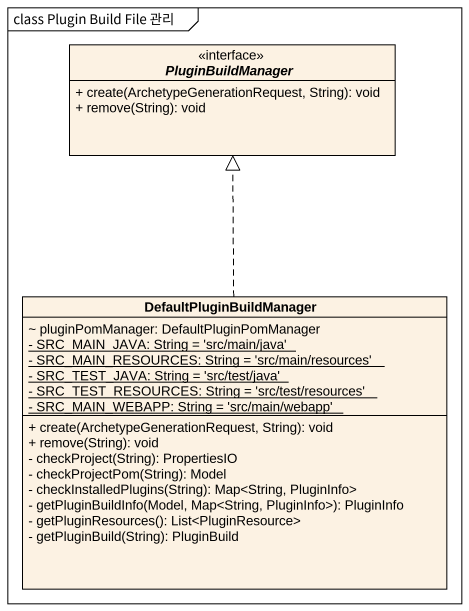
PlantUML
@startuml
mainframe class Plugin Build File 관리
hide circle
hide empty members
skinparam classAttributeIconSize 0
interface PluginBuildManager <<interface>> {
  + create(ArchetypeGenerationRequest, String): void
  + remove(String): void
}
class DefaultPluginBuildManager {
  ~ pluginPomManager: DefaultPluginPomManager
  {static} - SRC_MAIN_JAVA: String = 'src/main/java'
  {static} - SRC_MAIN_RESOURCES: String = 'src/main/resources'
  {static} - SRC_TEST_JAVA: String = 'src/test/java'
  {static} - SRC_TEST_RESOURCES: String = 'src/test/resources'
  {static} - SRC_MAIN_WEBAPP: String = 'src/main/webapp'
  + create(ArchetypeGenerationRequest, String): void
  + remove(String): void
  - checkProject(String): PropertiesIO
  - checkProjectPom(String): Model
  - checkInstalledPlugins(String): Map<String, PluginInfo>
  - getPluginBuildInfo(Model, Map<String, PluginInfo>): PluginInfo
  - getPluginResources(): List<PluginResource>
  - getPluginBuild(String): PluginBuild
}
DefaultPluginBuildManager .up.|> PluginBuildManager
@enduml
